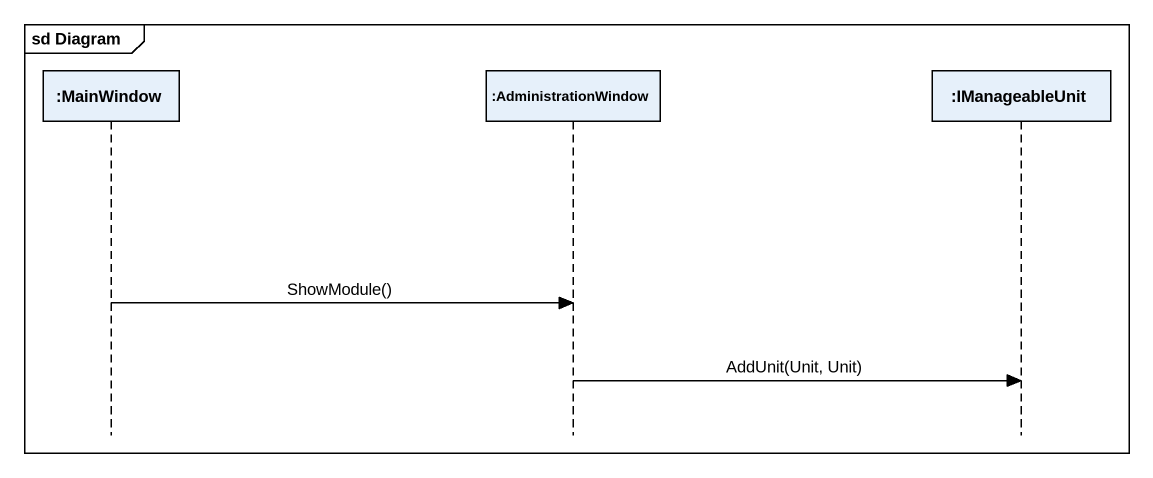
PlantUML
@startuml
mainframe sd Diagram
hide footbox
participant ":MainWindow" as MainWindow
participant ":AdministrationWindow" as AdministrationWindow
participant ":IManageableUnit" as IManageableUnit

MainWindow -> AdministrationWindow : ShowModule()
AdministrationWindow -> IManageableUnit : AddUnit(Unit, Unit)
@enduml
